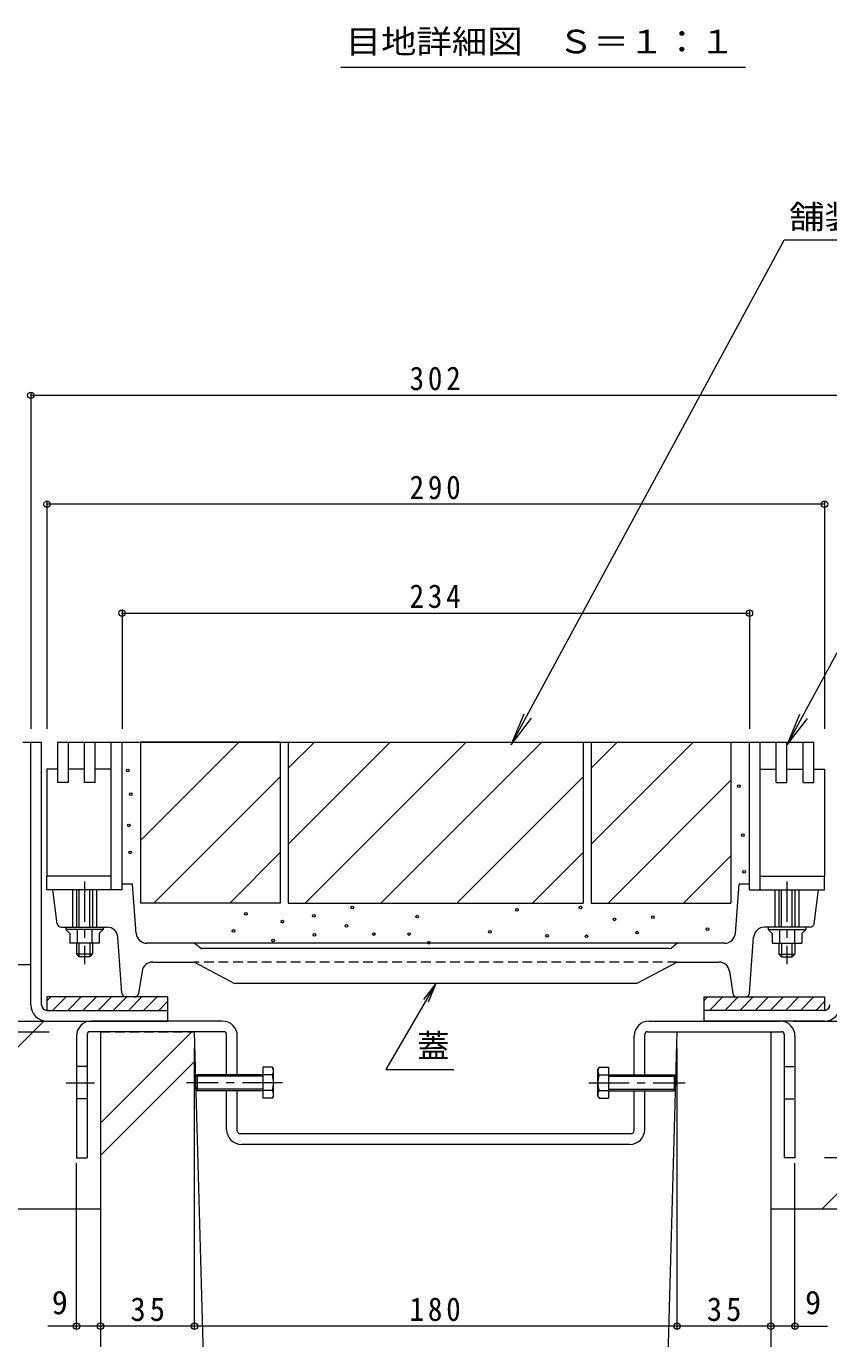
# Model space of a CAD drawing. Units: millimetres at full size, sheet at 1:3; some dimension numbers follow another scale. Extents: x -1121 to 1153, y -824 to 816.
# Drawn here: x 590.5 to 889.9, y -519 to -29.5 of the extents above; entities that cross this region are included whole.
import ezdxf
from ezdxf.enums import TextEntityAlignment as Align

# ---------------------------------------------------------------- set-up
doc = ezdxf.new("R2010")
doc.units = ezdxf.units.MM
doc.header["$LTSCALE"] = 3
doc.header["$PDMODE"] = 32
doc.header["$PDSIZE"] = 2.4
doc.linetypes.add('CHAIN1', pattern=[8, 5, -1, 1, -1])
doc.linetypes.add('DASHED1', pattern=[1.8, 1.2, -0.6])
for name, color, linetype, lineweight in [('4-1', 2, 'Continuous', 9), ('4-2', 3, 'Continuous', 9), ('4-4', 7, 'Continuous', 9), ('4-5', 7, 'Continuous', 9), ('4-8', 3, 'Continuous', 9), ('4-A', 2, 'Continuous', 9), ('4-E', 2, 'Continuous', 9), ('4-F', 6, 'Continuous', 9), ('F-5_F-5ﾚｲﾔ', 2, 'Continuous', 9)]:
    doc.layers.add(name, color=color, linetype=linetype, lineweight=lineweight)
doc.styles.add('ＭＳ ゴシック', font='')
doc.styles.get('ＭＳ ゴシック').set_extended_font_data('MS Gothic')

msp = doc.modelspace()

# ---------------------------------------------------------------- linework, layer by layer
at = {"layer": '4-1'}
for p, q in [((592.257, -296.5), (596.257, -296.5)), ((592.257, -394.5), (592.257, -296.5)), ((596.257, -394.5), (596.257, -296.5)), ((598.257, -391.5), (598.257, -396.5)), ((643.257, -391.5), (598.257, -391.5)), ((599.725, -391.5), (598.257, -392.968)), ((605.381, -391.5), (600.381, -396.5)), ((611.038, -391.5), (606.038, -396.5)), ((616.695, -391.5), (611.695, -396.5)), ((622.352, -391.5), (617.352, -396.5)), ((628.009, -391.5), (623.009, -396.5)), ((633.666, -391.5), (628.666, -396.5)), ((639.323, -391.5), (634.323, -396.5)), ((643.257, -391.5), (643.257, -400.5)), ((843.257, -391.5), (888.257, -391.5)), ((843.257, -391.5), (843.257, -400.5)), ((844.724, -391.5), (843.257, -392.968)), ((850.381, -391.5), (845.381, -396.5)), ((856.038, -391.5), (851.038, -396.5)), ((861.695, -391.5), (856.695, -396.5)), ((867.352, -391.5), (862.352, -396.5)), ((873.009, -391.5), (868.009, -396.5)), ((878.666, -391.5), (873.666, -396.5)), ((884.323, -391.5), (879.323, -396.5)), ((888.257, -391.5), (888.257, -396.5)), ((643.257, -393.222), (639.979, -396.5)), ((888.257, -393.222), (884.979, -396.5)), ((598.257, -396.5), (643.257, -396.5)), ((598.257, -400.5), (643.257, -400.5)), ((888.257, -396.5), (843.257, -396.5)), ((888.288, -400.5), (843.257, -400.5))]:
    msp.add_line(p, q, dxfattribs=at)
for centre, radius, start, end in [((598.257, -394.5), 6, 180, 270), ((598.257, -394.5), 2, 180, 270), ((888.257, -394.5), 2, 270, 0), ((888.257, -394.5), 6, 270, 0)]:
    msp.add_arc(centre, radius, start, end, dxfattribs=at)
at = {"layer": '4-2'}
for p, q in [((602.257, -311.5), (602.257, -296.5)), ((602.257, -296.5), (884.257, -296.5)), ((606.257, -311.5), (606.257, -296.5)), ((612.257, -311.5), (612.257, -296.5)), ((616.257, -311.5), (616.257, -296.5)), ((622.257, -351.5), (622.257, -296.5)), ((626.257, -351.5), (626.257, -296.5)), ((860.257, -351.5), (860.257, -296.5)), ((864.257, -351.5), (864.257, -296.5)), ((870.257, -311.5), (870.257, -296.5)), ((874.257, -311.5), (874.257, -296.5)), ((880.257, -311.5), (880.257, -296.5)), ((884.257, -311.5), (884.257, -296.5)), ((598.257, -306.5), (598.257, -346.5)), ((602.257, -306.5), (598.257, -306.5)), ((612.257, -306.5), (606.257, -306.5)), ((622.257, -306.5), (616.257, -306.5)), ((864.257, -306.5), (870.257, -306.5)), ((874.257, -306.5), (880.257, -306.5)), ((884.257, -306.5), (888.257, -306.5)), ((888.257, -306.5), (888.257, -346.5)), ((606.257, -311.5), (602.257, -311.5)), ((616.257, -311.5), (612.257, -311.5)), ((870.257, -311.5), (874.257, -311.5)), ((880.257, -311.5), (884.257, -311.5)), ((622.257, -346.5), (598.257, -346.5)), ((864.257, -346.5), (888.257, -346.5)), ((602.093, -364.187), (600.507, -351.5)), ((607.757, -351.5), (607.757, -365.501)), ((609.257, -351.5), (609.257, -365.501)), ((610.257, -365.501), (610.257, -351.5)), ((614.257, -365.501), (614.257, -351.5)), ((615.257, -351.5), (615.257, -365.501)), ((616.757, -351.5), (616.757, -365.501)), ((630.127, -349.5), (626.257, -349.5)), ((631.499, -367.799), (630.127, -349.5)), ((855.015, -367.799), (856.388, -349.5)), ((860.257, -349.5), (856.388, -349.5)), ((869.757, -351.5), (869.757, -365.501)), ((871.257, -351.5), (871.257, -365.501)), ((872.257, -365.501), (872.257, -351.5)), ((876.257, -365.501), (876.257, -351.5)), ((877.257, -351.5), (877.257, -365.501)), ((878.757, -351.5), (878.757, -365.501)), ((884.422, -364.187), (886.007, -351.5)), ((603.582, -365.501), (620.676, -365.501)), ((605.257, -365.501), (605.257, -366.301)), ((619.257, -366.301), (605.257, -366.301)), ((605.257, -366.301), (606.732, -367.9)), ((609.495, -366.301), (609.495, -371.501)), ((615.02, -366.301), (615.02, -371.501)), ((619.257, -366.301), (617.782, -367.9)), ((619.257, -365.501), (619.257, -366.301)), ((882.933, -365.501), (865.839, -365.501)), ((867.257, -365.501), (867.257, -366.301)), ((867.257, -366.301), (881.257, -366.301)), ((867.257, -366.301), (868.732, -367.9)), ((871.495, -366.301), (871.495, -371.501)), ((877.02, -366.301), (877.02, -371.501)), ((881.257, -366.301), (879.782, -367.9)), ((881.257, -365.501), (881.257, -366.301)), ((606.732, -367.9), (606.732, -371.501)), ((609.257, -371.501), (609.257, -375.501)), ((610.257, -376.501), (610.257, -371.501)), ((614.257, -371.501), (614.257, -376.501)), ((615.257, -371.501), (615.257, -375.501)), ((626.158, -390.107), (624.666, -369.216)), ((851.027, -371.5), (635.488, -371.5)), ((655.483, -373.281), (653.531, -371.719)), ((831.031, -373.281), (832.983, -371.719)), ((860.357, -390.107), (861.849, -369.216)), ((871.257, -371.501), (871.257, -375.501)), ((872.257, -371.501), (872.257, -376.501)), ((876.257, -376.501), (876.257, -371.501)), ((877.257, -371.501), (877.257, -375.501)), ((879.782, -367.9), (879.782, -371.501)), ((615.257, -375.501), (609.257, -375.501)), ((610.257, -376.501), (609.257, -375.501)), ((614.257, -376.501), (610.257, -376.501)), ((615.257, -375.501), (614.257, -376.501)), ((830.407, -373.5), (656.108, -373.5)), ((871.257, -375.501), (877.257, -375.501)), ((871.257, -375.501), (872.257, -376.501)), ((872.257, -376.501), (876.257, -376.501)), ((876.257, -376.501), (877.257, -375.501)), ((637.689, -378.5), (653.257, -378.5)), ((653.257, -378.5), (668.257, -386.5)), ((833.257, -378.5), (818.257, -386.5)), ((833.257, -378.5), (848.826, -378.5)), ((633.736, -381.892), (632.453, -390.228)), ((818.257, -386.5), (668.257, -386.5)), ((852.779, -381.892), (854.062, -390.228)), ((630.97, -391.5), (627.654, -391.5)), ((855.544, -391.5), (858.861, -391.5))]:
    msp.add_line(p, q, dxfattribs=at)
at = {"layer": '4-2', "linetype": 'CHAIN1'}
for p, q in [((612.257, -348.5), (612.257, -379.293)), ((874.257, -348.5), (874.257, -379.293))]:
    msp.add_line(p, q, dxfattribs=at)
at = {"layer": '4-2', "linetype": 'DASHED1'}
msp.add_line((833.257, -378.5), (653.257, -378.5), dxfattribs=at)
at = {"layer": '4-2'}
for points in [[(626.257, -351.5), (598.257, -351.5), (598.257, -346.5)], [(860.257, -351.5), (888.257, -351.5), (888.257, -346.5)], [(617.782, -367.9), (617.782, -371.501), (606.732, -371.501)], [(868.732, -367.9), (868.732, -371.501), (879.782, -371.501)]]:
    msp.add_lwpolyline(points, dxfattribs=at)
for centre, radius, start, end in [((603.582, -364.001), 1.5, 187.12668, 270), ((620.676, -369.501), 4, 4.08583, 90), ((865.839, -369.501), 4, 90, 175.91417), ((882.933, -364.001), 1.5, 270, 352.87332), ((635.488, -367.5), 4, 184.28883, 270), ((652.906, -372.5), 1, 51.33894, 90), ((833.608, -372.5), 1, 90, 128.66106), ((851.027, -367.5), 4, 270, 355.71117), ((656.108, -372.5), 1, 231.33894, 270), ((830.407, -372.5), 1, 270, 308.66106), ((637.689, -382.5), 4, 90, 171.254), ((848.826, -382.5), 4, 8.746, 90), ((627.654, -390), 1.5, 184.0858, 270), ((630.97, -390), 1.5, 270, 351.25363), ((855.544, -390), 1.5, 188.74637, 270), ((858.861, -390), 1.5, 270, 355.9142)]:
    msp.add_arc(centre, radius, start, end, dxfattribs=at)
at = {"layer": '4-4'}
for p, q in [((592.257, -166.242), (592.257, -291.5)), ((592.257, -167.142), (894.257, -167.142)), ((598.257, -206.878), (598.257, -291.5)), ((888.257, -207.778), (598.257, -207.778)), ((888.257, -206.878), (888.257, -291.5)), ((626.257, -247.461), (626.257, -291.5)), ((626.257, -248.361), (860.257, -248.361)), ((860.257, -247.461), (860.257, -291.5)), ((558.036, -404.5), (599.065, -404.5)), ((653.257, -515.176), (653.257, -410.5)), ((833.257, -515.176), (833.257, -410.5)), ((609.257, -515.176), (609.257, -453.5)), ((877.257, -515.176), (877.257, -453.5)), ((1139.268, -451.5), (888.257, -451.5)), ((609.257, -514.276), (598.622, -514.276)), ((618.257, -514.276), (609.257, -514.276)), ((653.257, -514.276), (618.257, -514.276)), ((833.257, -514.276), (653.257, -514.276)), ((868.257, -514.276), (833.257, -514.276)), ((877.257, -514.276), (868.257, -514.276)), ((877.257, -514.276), (889.392, -514.276))]:
    msp.add_line(p, q, dxfattribs=at)
for p in [(592.257, -167.142), (598.257, -207.778), (888.257, -207.778), (626.257, -248.361), (860.257, -248.361), (609.257, -514.276), (618.257, -514.276), (653.257, -514.276), (833.257, -514.276), (868.257, -514.276), (877.257, -514.276)]:
    msp.add_point(p, dxfattribs=at)
at = {"layer": '4-5'}
for p, q in [((771.429, -297.471), (873.211, -109.315)), ((915.135, -109.315), (873.211, -109.315)), ((874.305, -297.547), (931.085, -192.581)), ((771.429, -297.471), (776.213, -285.922)), ((771.429, -297.471), (779.038, -287.554)), ((874.305, -297.547), (879.088, -285.998)), ((874.305, -297.547), (881.914, -287.63)), ((743.257, -386.5), (724.709, -418.627)), ((743.257, -386.5), (738.692, -392.45)), ((743.257, -386.5), (740.387, -393.429)), ((724.709, -418.627), (750.05, -418.627))]:
    msp.add_line(p, q, dxfattribs=at)
at = {"layer": '4-8'}
for p, q in [((663.657, -400.5), (614.857, -400.5)), ((822.857, -400.5), (871.657, -400.5)), ((609.257, -406.1), (609.257, -451.5)), ((613.257, -405.5), (613.257, -451.5)), ((664.257, -404.5), (614.257, -404.5)), ((665.257, -420.5), (665.257, -405.5)), ((669.257, -420.5), (669.257, -406.1)), ((817.257, -420.5), (817.257, -406.1)), ((821.257, -420.5), (821.257, -405.5)), ((822.257, -404.5), (872.257, -404.5)), ((873.257, -405.5), (873.257, -451.5)), ((877.257, -406.1), (877.257, -451.5)), ((665.257, -440.9), (665.257, -426.502)), ((669.257, -441.5), (669.257, -426.502)), ((817.257, -441.5), (817.257, -426.5)), ((821.257, -440.9), (821.257, -426.5)), ((816.257, -442.5), (670.257, -442.5)), ((815.657, -446.5), (670.857, -446.5)), ((609.257, -451.5), (613.257, -451.5)), ((877.257, -451.5), (873.257, -451.5))]:
    msp.add_line(p, q, dxfattribs=at)
at = {"layer": '4-8', "linetype": 'DASHED1'}
for p, q in [((613.257, -417.5), (609.257, -417.5)), ((669.189, -420.5), (665.189, -420.5)), ((817.325, -420.5), (821.325, -420.5)), ((873.257, -417.5), (877.257, -417.5)), ((613.257, -429.5), (609.257, -429.5)), ((669.189, -426.5), (665.189, -426.5)), ((817.325, -426.5), (821.325, -426.5)), ((873.257, -429.5), (877.257, -429.5))]:
    msp.add_line(p, q, dxfattribs=at)
at = {"layer": '4-8', "linetype": 'CHAIN1'}
msp.add_line((605.439, -423.5), (615.942, -423.5), dxfattribs=at)
at = {"layer": '4-8'}
for centre, radius, start, end in [((614.857, -406.1), 5.6, 90, 180), ((663.657, -406.1), 5.6, 0, 90), ((822.857, -406.1), 5.6, 90, 180), ((871.657, -406.1), 5.6, 0, 90), ((614.257, -405.5), 1, 90, 180), ((664.257, -405.5), 1, 0, 90), ((822.257, -405.5), 1, 90, 180), ((872.257, -405.5), 1, 0, 90), ((670.857, -440.9), 5.6, 180, 270), ((670.257, -441.5), 1, 180, 270), ((815.657, -440.9), 5.6, 270, 0), ((816.257, -441.5), 1, 270, 0)]:
    msp.add_arc(centre, radius, start, end, dxfattribs=at)
at = {"layer": '4-A'}
for p, q in [((653.785, -421.043), (654.327, -420.502)), ((654.327, -420.502), (654.327, -426.502)), ((678.785, -420.502), (654.327, -420.502)), ((678.785, -417.728), (678.785, -429.275)), ((682.339, -417.728), (678.785, -417.728)), ((682.339, -420.615), (678.785, -420.615)), ((682.339, -417.728), (682.785, -418.502)), ((682.785, -428.502), (682.785, -418.502)), ((804.176, -417.728), (803.73, -418.502)), ((803.73, -428.502), (803.73, -418.502)), ((804.176, -417.728), (807.73, -417.728)), ((804.176, -420.615), (807.73, -420.615)), ((807.73, -417.728), (807.73, -429.275)), ((807.73, -420.502), (832.188, -420.502)), ((832.188, -420.502), (832.188, -426.502)), ((832.73, -421.043), (832.188, -420.502)), ((653.785, -425.96), (653.785, -421.043)), ((678.785, -421.043), (653.785, -421.043)), ((807.73, -421.043), (832.73, -421.043)), ((832.73, -425.96), (832.73, -421.043)), ((653.785, -425.96), (654.327, -426.502)), ((678.785, -425.96), (653.785, -425.96)), ((678.785, -426.502), (654.327, -426.502)), ((682.339, -426.389), (678.785, -426.389)), ((682.339, -429.275), (678.785, -429.275)), ((682.785, -428.502), (682.339, -429.275)), ((803.73, -428.502), (804.176, -429.275)), ((804.176, -426.389), (807.73, -426.389)), ((804.176, -429.275), (807.73, -429.275)), ((807.73, -425.96), (832.73, -425.96)), ((807.73, -426.502), (832.188, -426.502)), ((832.73, -425.96), (832.188, -426.502))]:
    msp.add_line(p, q, dxfattribs=at)
at = {"layer": '4-A', "linetype": 'CHAIN1'}
for p, q in [((686.146, -423.502), (650.252, -423.502)), ((800.369, -423.502), (836.263, -423.502))]:
    msp.add_line(p, q, dxfattribs=at)
at = {"layer": '4-A'}
for centre, radius, start, end in [((679.387, -419.432), 3.408, 4.38425, 29.99998), ((679.939, -419.082), 2.848, 327.42444, 358.1913), ((673.232, -423.502), 9.553, 342.41203, 17.58795), ((807.127, -419.432), 3.408, 150.00002, 175.61575), ((806.576, -419.082), 2.848, 181.8087, 212.57556), ((813.283, -423.502), 9.553, 162.41205, 197.58797), ((679.387, -427.572), 3.408, 330, 355.61574), ((679.939, -427.922), 2.848, 1.80869, 32.57555), ((807.127, -427.572), 3.408, 184.38426, 210), ((806.576, -427.922), 2.848, 147.42445, 178.19131)]:
    msp.add_arc(centre, radius, start, end, dxfattribs=at)
at = {"layer": '4-E'}
for p, q in [((589.257, -296.5), (592.257, -296.5)), ((685.257, -296.5), (633.127, -296.5)), ((669.85, -296.5), (633.127, -333.224)), ((633.127, -296.5), (633.127, -356.5)), ((685.257, -296.5), (685.257, -356.5)), ((688.257, -306.24), (697.997, -296.5)), ((688.257, -334.525), (726.282, -296.5)), ((688.257, -296.5), (798.257, -296.5)), ((694.566, -356.5), (754.566, -296.5)), ((722.85, -356.5), (782.85, -296.5)), ((798.257, -296.5), (798.257, -356.5)), ((801.257, -306.24), (810.997, -296.5)), ((801.257, -296.5), (801.257, -356.5)), ((801.257, -296.5), (853.388, -296.5)), ((801.257, -334.525), (839.282, -296.5)), ((853.388, -296.5), (853.388, -356.5)), ((685.257, -309.377), (638.134, -356.5)), ((751.134, -356.5), (798.257, -309.377)), ((807.566, -356.5), (853.388, -310.678)), ((666.419, -356.5), (685.257, -337.662)), ((779.419, -356.5), (798.257, -337.662)), ((835.713, -356.5), (853.388, -338.826)), ((685.257, -356.5), (633.127, -356.5)), ((801.257, -356.5), (853.388, -356.5)), ((592.257, -379.5), (562.177, -379.5)), ((439.057, -400.5), (609.857, -400.5)), ((538.557, -459.024), (597.081, -400.5)), ((876.657, -400.5), (1047.457, -400.5)), ((887.444, -470.5), (947.457, -410.487)), ((439.057, -470.5), (618.257, -470.5)), ((868.257, -470.5), (1047.457, -470.5))]:
    msp.add_line(p, q, dxfattribs=at)
msp.add_lwpolyline([(688.257, -296.5), (688.257, -356.5), (798.257, -356.5)], dxfattribs=at)
at = {"layer": '4-E', "color": 7}
for centre in [(628.469, -307.052), (856.296, -312.938), (629.493, -315.923), (628.81, -327.523), (857.832, -331.191), (629.322, -337.588), (858.343, -344.838), (672.405, -360.533), (697.823, -361.215), (712.153, -358.144), (736.377, -361.556), (773.566, -358.997), (797.278, -358.144), (809.902, -362.58), (824.231, -361.727), (667.799, -366.845), (686.052, -363.433), (709.935, -364.968), (763.501, -367.186), (818.431, -367.527), (844.627, -366.246), (682.64, -370.427), (697.993, -368.38), (720.17, -368.039), (733.306, -368.039), (740.641, -371.28), (784.825, -368.721), (799.495, -368.892)]:
    msp.add_circle(centre, 0.5, dxfattribs=at)
at = {"layer": '4-F'}
for p, q in [((618.257, -404.5), (618.257, -594.5)), ((618.257, -438.584), (652.341, -404.5)), ((656.907, -535.889), (653.257, -404.5)), ((829.608, -535.889), (833.257, -404.5)), ((868.257, -404.5), (868.257, -594.5)), ((618.257, -450.584), (653.557, -415.285))]:
    msp.add_line(p, q, dxfattribs=at)
at = {"layer": '4-F', "linetype": 'DASHED1'}
for p, q in [((618.257, -404.5), (653.257, -404.5)), ((833.257, -404.5), (868.257, -404.5))]:
    msp.add_line(p, q, dxfattribs=at)
at = {"layer": 'F-5_F-5ﾚｲﾔ', "color": 7}
msp.add_line((858.797, -44.825), (707.863, -44.825), dxfattribs=at)

# ---------------------------------------------------------------- texts
at = {"layer": '4-4', "color": 2, "style": 'ＭＳ ゴシック'}
for p in [(600.055, -512.476), (881.014, -512.476)]:
    msp.add_text('9', height=8.798, dxfattribs=at).set_placement(p, align=Align.BOTTOM_LEFT)
at = {"layer": '4-4', "color": 2, "char_height": 8.798, "attachment_point": 7, "style": 'ＭＳ ゴシック'}
for s, insert in [('\\T1.27;\\W0.9;302', (733.507, -165.342)), ('\\T1.27;\\W0.9;290', (733.507, -205.978)), ('\\T1.27;\\W0.9;234', (733.507, -246.561)), ('\\T1.27;\\W0.95;35', (629.382, -512.476)), ('\\T1.27;\\W0.9;180', (733.507, -512.476)), ('\\T1.27;\\W0.95;35', (844.382, -512.476))]:
    msp.add_mtext(s, dxfattribs=dict(at, insert=insert))
at = {"layer": '4-5', "color": 2, "style": 'ＭＳ ゴシック', "width": 1.1}
msp.add_text('舗装材', height=8.798, dxfattribs=at).set_placement((875.059, -107.64), align=Align.BOTTOM_LEFT)
at = {"layer": '4-5', "color": 2, "style": 'ＭＳ ゴシック'}
msp.add_text('蓋', height=8.798, dxfattribs=at).set_placement((736.363, -416.746), align=Align.BOTTOM_LEFT)
at = {"layer": 'F-5_F-5ﾚｲﾔ', "style": 'ＭＳ ゴシック', "width": 1.1}
msp.add_text('目地詳細図\u3000Ｓ＝１：１', height=8.798, dxfattribs=at).set_placement((709.673, -42.245), align=Align.BOTTOM_LEFT)

doc.saveas('drawing.dxf')
